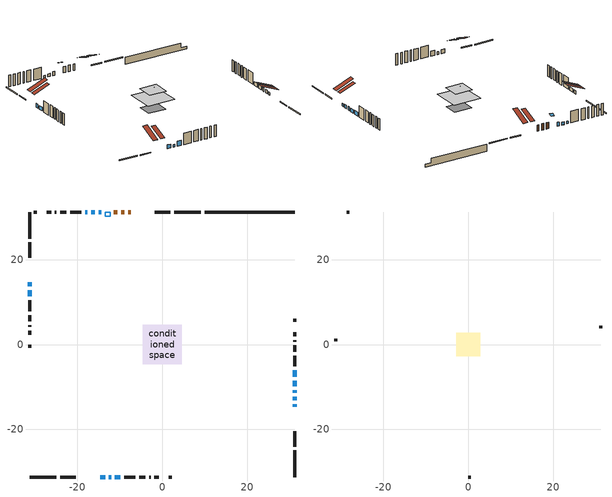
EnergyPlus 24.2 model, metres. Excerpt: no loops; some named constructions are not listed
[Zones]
conditioned space
 floor outside (Floor1 construction): -1.63,-1.63 -1.63,1.63 1.63,1.63 1.63,-1.63 z1.25
 floor outside (Floor2 construction): -2.2,-2.2 -2.2,2.2 2.2,2.2 2.2,-2.2 z1.25
 floor adiabatic (AdiabaticFloorConstruction): -4.63,-4.63 -4.63,4.63 4.63,4.63 4.63,-4.63 z2.47
 floor foundation (Slab1 construction): -2.9,-2.4 -2.9,2.4 2.9,2.4 2.9,-2.4 z-1.04
 wall outside (RimJoist1 construction): 9.12,31.23 2.87,31.23 / -31.23,-31.23 -24.99,-31.23 / -31.23,31.23 -31.23,24.99 / 31.23,-31.23 31.23,-24.99 z1.25:1.55
 wall outside (RimJoist2 construction): 1.94,31.23 -1.71,31.23 / -24.06,-31.23 -20.4,-31.23 / -31.23,24.06 -31.23,20.4 / 31.23,-24.06 31.23,-20.4 z1.25:1.55
 wall outside (AdiabaticWallConstruction 1): -7.48,31.23 -8.05,31.23 / -8.98,31.23 -9.69,31.23 / -10.62,31.23 -11.38,31.23 z1.25:3.28
 wall outside (AdiabaticWallConstruction): 31.23,-14.64 31.23,-14.1 z1.25:2.14; -14.64,-31.23 -13.49,-31.23 / -14.35,31.23 -15,31.23 / 31.23,-11.38 31.23,-10.74 / 31.23,-7.61 31.23,-6.1 z1.25:2.47; 31.23,-13.17 31.23,-12.31 / -31.23,14.64 -31.23,13.77 / -31.23,12.84 -31.23,11.32 z1.25:2.42; -15.93,31.23 -16.79,31.23 z1.25:2.17; -17.72,31.23 -18.18,31.23 z1.25:2.01; 31.23,-9.81 31.23,-8.54 z1.25:2.32; -12.57,-31.23 -12.08,-31.23 z1.25:2.09; -11.15,-31.23 -9.88,-31.23 z1.25:2.83
 wall outside (Wall1 construction): -19.11,31.23 -21.68,31.23 / -8.95,-31.23 -6.38,-31.23 / -31.23,10.39 -31.23,7.82 / 31.23,-5.17 31.23,-2.6 z1.25:4.91
 wall outside (Wall2 construction): -22.61,31.23 -24.04,31.23 / -5.45,-31.23 -4.02,-31.23 / -31.23,6.89 -31.23,5.46 / 31.23,-1.67 31.23,-0.23 z1.25:4.91
 wall outside (Wall3 construction): -24.97,31.23 -25.29,31.23 / -3.09,-31.23 -2.77,-31.23 / -31.23,4.53 -31.23,4.2 / 31.23,0.7 31.23,1.02 z1.25:4.91
 wall outside (Wall4 construction): -26.22,31.23 -27.18,31.23 / -1.84,-31.23 -0.88,-31.23 / -31.23,3.28 -31.23,2.32 / 31.23,1.95 31.23,2.91 z1.25:4.91
 wall outside (Wall8 construction): -29.61,31.23 -30.31,31.23 / 1.55,-31.23 2.25,-31.23 / -31.23,-0.11 -31.23,-0.81 / 31.23,5.33 31.23,6.03 z1.25:4.91
 wall foundation (FoundationWall1 construction): 10.05,31.23,-1.04 10.05,31.23,1.25 29.12,31.23,1.25 29.12,31.23,-0.22 31.23,31.23,-0.22 31.23,31.23,-1.04
 window (WindowConstruction 9): 31.23,-14.64 31.23,-14.1 z1.25:2.14
 window (WindowConstruction 6): -14.64,-31.23 -13.49,-31.23 z1.25:2.47
 window (WindowConstruction 7): 31.23,-13.17 31.23,-12.31 z1.25:2.42
 window (WindowConstruction 8): -31.23,14.64 -31.23,13.77 z1.25:2.42
 window (WindowConstruction 11): -14.35,31.23 -15,31.23 z1.25:2.47
 window (WindowConstruction 12): 31.23,-11.38 31.23,-10.74 z1.25:2.47
 window (WindowConstruction): -15.93,31.23 -16.79,31.23 z1.25:2.16
 window (WindowConstruction 1): -17.72,31.23 -18.18,31.23 z1.25:2.01
 window (WindowConstruction 2): 31.23,-9.81 31.23,-8.54 z1.25:2.32
 window (WindowConstruction 3): 31.23,-7.61 31.23,-6.1 z1.25:2.47
 window (WindowConstruction 10): -12.56,-31.23 -12.08,-31.23 z1.25:2.09
 window (WindowConstruction 4): -11.15,-31.23 -9.88,-31.23 z1.25:2.83
 window (WindowConstruction 5): -31.23,12.84 -31.23,11.32 z1.25:2.42
 door (Door): -7.48,31.23 -8.05,31.23 z1.25:3.28
 door (Door 1): -8.98,31.23 -9.69,31.23 z1.25:3.28
 door (Door 2): -10.62,31.23 -11.38,31.23 z1.25:3.28
 ceiling adiabatic (AdiabaticFloorConstruction): 4.63,-4.63 4.63,4.63 -4.63,4.63 -4.63,-4.63 z2.47
 roof outside (Roof4 construction): -6.55,31.23,4.91 -6.55,26.17,7.02 -5.18,26.17,7.02 -5.18,31.23,4.91; -15.56,-31.23,4.91 -15.56,-26.17,7.02 -16.94,-26.17,7.02 -16.94,-31.23,4.91; -31.23,15.56,4.91 -26.17,15.56,7.02 -26.17,16.94,7.02 -31.23,16.94,4.91; 31.23,-15.56,4.91 26.17,-15.56,7.02 26.17,-16.94,7.02 31.23,-16.94,4.91
 roof outside (AdiabaticRoofConstruction): -13.42,31.24,4.91 -13.42,30.21,5.34 -12.31,30.21,5.34 -12.31,31.24,4.91
 skylight (SkylightConstruction): -13.42,31.23,4.91 -13.42,30.21,5.34 -12.31,30.21,5.34 -12.31,31.23,4.91
attic - vented
 floor to conditioned space (Floor3 construction Reversed): -2.81,-2.81 -2.81,2.81 2.81,2.81 2.81,-2.81 z4.91
 floor to conditioned space (Floor4 construction Reversed): -1.34,-1.34 -1.34,1.34 1.34,1.34 1.34,-1.34 z4.91
 wall outside (Wall5 construction): -28.11,31.23 -28.68,31.23 / 0.05,-31.23 0.62,-31.23 / -31.23,1.39 -31.23,0.82 / 31.23,3.84 31.23,4.41 z1.25:4.91
 roof outside (Roof1 construction): -4.25,31.23,4.91 -4.25,25.29,7.38 -2.64,25.29,7.38 -2.64,31.23,4.91; -17.86,-31.23,4.91 -17.86,-25.29,7.38 -19.47,-25.29,7.38 -19.47,-31.23,4.91; -31.23,17.86,4.91 -25.29,17.86,7.38 -25.29,19.47,7.38 -31.23,19.47,4.91; 31.23,-17.86,4.91 25.29,-17.86,7.38 25.29,-19.47,7.38 31.23,-19.47,4.91
[Material] Roughness=Rough; Thermal Absorptance=0.9
Name | Thickness {m} | Conductivity {W/m-K} | Density {kg/m3} | Specific Heat {J/kg-K} | Solar Absorptance | Visible Absorptance
ceiling loosefill ins | 0.169333 | 0.0480833 | 16.02 | 1046.75 | 0.7 | 0.7
ceiling loosefill ins 1 | 0.0846667 | 0.0480833 | 16.02 | 1046.75 | 0.7 | 0.7
ceiling stud and cavity | 0.1397 | 0.291678 | 65.682 | 1177.47 | 0.7 | 0.7
ceiling stud and cavity 1 | 0.1397 | 0.570759 | 65.682 | 1177.47 | 0.7 | 0.7
gypsum board | 0.0127 | 0.160291 | 801 | 837.4 | 0.6 | 0.6
[Construction]
Floor3 construction: ceiling loosefill ins, ceiling stud and cavity, gypsum board
Floor4 construction: ceiling loosefill ins 1, ceiling stud and cavity 1, gypsum board
[EnergyManagementSystem:Program]
infil_program: Set p_m = 0.14; Set p_s = 0.22; Set s_m = 270; Set s_s = 370; Set z_m = 9.99744; Set z_s = 3.900421213744066; Set f_t = (((s_m/z_m)^p_m)*((z_s/s_s)^p_s)); Set Tdiff = tin_s-tout_s; Set dT = @Abs Tdiff; Set c = 0.0762; Set Cs = 0.0851; Set Cw = 0.1502; Set n = 0.65; Set sft = (f_t*0.54); Set temp1 = ((c*Cw)*((sft*site_vw_s)^(2*n)))^2; Set Qinf = (((c*Cs*(dT^n))^2)+temp1)^0.5; Set Qinf = (@Max Qinf 0); Set mech_vent_house_fan_sensible_load_act = 0.0; Set mech_vent_house_fan_latent_load_act = 0.0; Set OASupInPb = out_pb_s; Set OASupInTemp = tout_s; Set OASupInW = out_wt_s; Set OASupRho = (@RhoAirFnPbTdbW OASupInPb OASupInTemp OASupInW); Set OASupCp = (@CpAirFnW OASupInW); Set OASupInEnth = (@HFnTdbW OASupInTemp OASupInW); Set ZoneTemp = tin_s; Set ZoneW = win_s; Set ZoneCp = (@CpAirFnW ZoneW); Set ZoneAirEnth = (@HFnTdbW ZoneTemp ZoneW); Set mech_vent_house_fan_cfis_act = 0.0; Set QWHV_cfis_sup = 0.0; Set QWHV_cfis_suppl_sup = 0.0; Set QWHV_cfis_suppl_exh = 0.0; Set Qrange = 0; Set Qbath = 0; Set Qdryer = 0; Set Qdryer = Qdryer + 0.00308 * clothes_dryer_exhaust_0_sch_s; Set QWHV_sup = 0.0; Set QWHV_exh = 0.0; Set Qsupply = QWHV_sup + QWHV_cfis_sup + QWHV_cfis_suppl_sup; Set Qexhaust = Qrange + Qbath + Qdryer + QWHV_exh + QWHV_cfis_suppl_exh; Set Qfan = (@Max Qexhaust Qsupply); Set Qducts = 0; If Qducts < 0; Set Qsupply = Qsupply - Qducts; Else; Set Qexhaust = Qexhaust + Qducts; EndIf; Set Qfan_with_ducts = (@Max Qexhaust Qsupply); Set Qimb = (@Abs (Qsupply - Qexhaust)); If Qinf + Qimb > 0; Set Qtot = Qfan_with_ducts + (Qinf^2) / (Qinf + Qimb); Else; Set Qtot = Qfan_with_ducts; EndIf; Set Qinf_adj = Qtot - Qfan; Set infil_flow_act = Qinf_adj; Set infil_program_Qinf = Qinf_adj; Set infil_program_Qfan = Qfan; Set Qload = Qfan; Set Effectiveness_Sens = 0.0; Set Effectiveness_Lat = 0.0; Set Fan_MFR = Qload * OASupRho; Set ZoneInEnth = OASupInEnth; Set ZoneInTemp = OASupInTemp; Set FanTotalToCond = Fan_MFR * (ZoneInEnth - ZoneAirEnth); Set FanSensToCond = Fan_MFR * ZoneCp * (ZoneInTemp - ZoneTemp); Set FanLatToCond = FanTotalToCond - FanSensToCond; Set mech_vent_house_fan_sensible_load_act = mech_vent_house_fan_sensible_load_act + FanSensToCond; Set mech_vent_house_fan_latent_load_act = mech_vent_house_fan_latent_load_act + FanLatToCond
total_loads_program: Set loads_htg_tot = 0; Set loads_clg_tot = 0; If htg_load_cond > 0; Set loads_htg_tot = loads_htg_tot + (htg_load_cond - clg_load_cond) * 1.0; EndIf; Set loads_htg_tot = (@Max loads_htg_tot 0); If clg_load_cond > 0; Set loads_clg_tot = loads_clg_tot + (clg_load_cond - htg_load_cond) * 0.0; EndIf; Set loads_clg_tot = (@Max loads_clg_tot 0)
unit_heater_supply_fan_disaggregate_program: Set unit_heater_supply_fan_primary_htg = 0; If unit_heater_htg_coil_s > 0; Set unit_heater_supply_fan_primary_htg = unit_heater_supply_fan_s; EndIf
unmet_hours_program: Set htg_unmet_hours = 0; Set clg_unmet_hours = 0; Set unit_htg_unmet_hours = 0; If ((DayOfYear >= 1) && (DayOfYear <= 365)); Set unit_htg_unmet_hours = unit_htg_unmet_hours + conditioned_space_htg_unmet_s; If unit_htg_unmet_hours > htg_unmet_hours; Set htg_unmet_hours = unit_htg_unmet_hours; EndIf; EndIf
water_heater_EC_adj: If WarmupFlag == 0; Set dhw_e_cons = water_heater_energy + water_heater_on_cycle_parasitic + water_heater_off_cycle_parasitic; Set water_heater_ec_adj_act = 0.0 * dhw_e_cons / 1; EndIf
[EnergyManagementSystem:ProgramCallingManager]
component_loads_program_calling_manager: EndOfZoneTimestepAfterZoneReporting; component_loads_program
fridge_schedule_program_calling_manager: BeginZoneTimestepAfterInitHeatBalance; fridge_schedule_program
infil_program_calling_manager: BeginZoneTimestepAfterInitHeatBalance; infil_program
natural_vent_program_calling_manager: BeginZoneTimestepAfterInitHeatBalance; natural_vent_program
total_airflows_program_calling_manager: EndOfZoneTimestepAfterZoneReporting; total_airflows_program
total_loads_program_calling_manager: EndOfZoneTimestepAfterZoneReporting; total_loads_program
unit_heater_supply_fan_disaggregate_program_calling_manager: EndOfSystemTimestepBeforeHVACReporting; unit_heater_supply_fan_disaggregate_program
unmet_hours_program_calling_manager: EndOfZoneTimestepBeforeZoneReporting; unmet_hours_program
water_heater_EC_adj_ProgramManager: EndOfSystemTimestepBeforeHVACReporting; water_heater_EC_adj
[EnergyManagementSystem:OutputVariable] Type of Data in Variable=Summed
Name | EMS Variable | Update Frequency | EMS Program or Subroutine | Units
unit heater supply fan disaggregate htg primary | unit_heater_supply_fan_primary_htg | SystemTimestep | unit_heater_supply_fan_disaggregate_program | J
loads_htg_tot_peakload_outvar; loads_htg_tot_annual_outvar; Energy Management System Output Variable 1; Energy Management System Output Variable 45 | loads_htg_tot | ZoneTimestep | total_loads_program | J
loads_clg_tot_peakload_outvar; loads_clg_tot_annual_outvar; Energy Management System Output Variable 2; Energy Management System Output Variable 46 | loads_clg_tot | ZoneTimestep | total_loads_program | J
htg_unmet_hours_annual_outvar; Energy Management System Output Variable 3 | htg_unmet_hours | ZoneTimestep | unmet_hours_program | hr
clg_unmet_hours_annual_outvar; Energy Management System Output Variable 4 | clg_unmet_hours | ZoneTimestep | unmet_hours_program | hr
loads_htg_roofs_annual_outvar; Energy Management System Output Variable 5 | loads_htg_roofs | ZoneTimestep | component_loads_program | J
loads_htg_ceilings_annual_outvar; Energy Management System Output Variable 6 | loads_htg_ceilings | ZoneTimestep | component_loads_program | J
loads_htg_walls_annual_outvar; Energy Management System Output Variable 7 | loads_htg_walls | ZoneTimestep | component_loads_program | J
loads_htg_rim_joists_annual_outvar; Energy Management System Output Variable 8 | loads_htg_rim_joists | ZoneTimestep | component_loads_program | J
loads_htg_foundation_walls_annual_outvar; Energy Management System Output Variable 9 | loads_htg_foundation_walls | ZoneTimestep | component_loads_program | J
loads_htg_doors_annual_outvar; Energy Management System Output Variable 10 | loads_htg_doors | ZoneTimestep | component_loads_program | J
loads_htg_windows_conduction_annual_outvar; Energy Management System Output Variable 11 | loads_htg_windows_conduction | ZoneTimestep | component_loads_program | J
loads_htg_windows_solar_annual_outvar; Energy Management System Output Variable 12 | loads_htg_windows_solar | ZoneTimestep | component_loads_program | J
loads_htg_skylights_conduction_annual_outvar; Energy Management System Output Variable 13 | loads_htg_skylights_conduction | ZoneTimestep | component_loads_program | J
loads_htg_skylights_solar_annual_outvar; Energy Management System Output Variable 14 | loads_htg_skylights_solar | ZoneTimestep | component_loads_program | J
loads_htg_floors_annual_outvar; Energy Management System Output Variable 15 | loads_htg_floors | ZoneTimestep | component_loads_program | J
loads_htg_slabs_annual_outvar; Energy Management System Output Variable 16 | loads_htg_slabs | ZoneTimestep | component_loads_program | J
loads_htg_internal_mass_annual_outvar; Energy Management System Output Variable 17 | loads_htg_internal_mass | ZoneTimestep | component_loads_program | J
loads_htg_infil_annual_outvar; Energy Management System Output Variable 18 | loads_htg_infil | ZoneTimestep | component_loads_program | J
loads_htg_natvent_annual_outvar; Energy Management System Output Variable 19 | loads_htg_natvent | ZoneTimestep | component_loads_program | J
loads_htg_mechvent_annual_outvar; Energy Management System Output Variable 20 | loads_htg_mechvent | ZoneTimestep | component_loads_program | J
loads_htg_whf_annual_outvar; Energy Management System Output Variable 21 | loads_htg_whf | ZoneTimestep | component_loads_program | J
loads_htg_ducts_annual_outvar; Energy Management System Output Variable 22 | loads_htg_ducts | ZoneTimestep | component_loads_program | J
loads_htg_intgains_annual_outvar; Energy Management System Output Variable 23 | loads_htg_intgains | ZoneTimestep | component_loads_program | J
loads_htg_lighting_annual_outvar; Energy Management System Output Variable 24 | loads_htg_lighting | ZoneTimestep | component_loads_program | J
loads_clg_roofs_annual_outvar; Energy Management System Output Variable 25 | loads_clg_roofs | ZoneTimestep | component_loads_program | J
loads_clg_ceilings_annual_outvar; Energy Management System Output Variable 26 | loads_clg_ceilings | ZoneTimestep | component_loads_program | J
loads_clg_walls_annual_outvar; Energy Management System Output Variable 27 | loads_clg_walls | ZoneTimestep | component_loads_program | J
loads_clg_rim_joists_annual_outvar; Energy Management System Output Variable 28 | loads_clg_rim_joists | ZoneTimestep | component_loads_program | J
loads_clg_foundation_walls_annual_outvar; Energy Management System Output Variable 29 | loads_clg_foundation_walls | ZoneTimestep | component_loads_program | J
loads_clg_doors_annual_outvar; Energy Management System Output Variable 30 | loads_clg_doors | ZoneTimestep | component_loads_program | J
loads_clg_windows_conduction_annual_outvar; Energy Management System Output Variable 31 | loads_clg_windows_conduction | ZoneTimestep | component_loads_program | J
loads_clg_windows_solar_annual_outvar; Energy Management System Output Variable 32 | loads_clg_windows_solar | ZoneTimestep | component_loads_program | J
loads_clg_skylights_conduction_annual_outvar; Energy Management System Output Variable 33 | loads_clg_skylights_conduction | ZoneTimestep | component_loads_program | J
loads_clg_skylights_solar_annual_outvar; Energy Management System Output Variable 34 | loads_clg_skylights_solar | ZoneTimestep | component_loads_program | J
loads_clg_floors_annual_outvar; Energy Management System Output Variable 35 | loads_clg_floors | ZoneTimestep | component_loads_program | J
loads_clg_slabs_annual_outvar; Energy Management System Output Variable 36 | loads_clg_slabs | ZoneTimestep | component_loads_program | J
loads_clg_internal_mass_annual_outvar; Energy Management System Output Variable 37 | loads_clg_internal_mass | ZoneTimestep | component_loads_program | J
loads_clg_infil_annual_outvar; Energy Management System Output Variable 38 | loads_clg_infil | ZoneTimestep | component_loads_program | J
loads_clg_natvent_annual_outvar; Energy Management System Output Variable 39 | loads_clg_natvent | ZoneTimestep | component_loads_program | J
loads_clg_mechvent_annual_outvar; Energy Management System Output Variable 40 | loads_clg_mechvent | ZoneTimestep | component_loads_program | J
loads_clg_whf_annual_outvar; Energy Management System Output Variable 41 | loads_clg_whf | ZoneTimestep | component_loads_program | J
loads_clg_ducts_annual_outvar; Energy Management System Output Variable 42 | loads_clg_ducts | ZoneTimestep | component_loads_program | J
loads_clg_intgains_annual_outvar; Energy Management System Output Variable 43 | loads_clg_intgains | ZoneTimestep | component_loads_program | J
loads_clg_lighting_annual_outvar; Energy Management System Output Variable 44 | loads_clg_lighting | ZoneTimestep | component_loads_program | J
[Schedule:Day:Interval]
interior lighting schedule day: No, 01:00, 0.108182, 04:00, 0.0901515, 05:00, 0.0991667, 06:00, 0.162273, 07:00, 0.270455, 08:00, 0.342576, 10:00, 0.369621, 11:00, 0.351591, 12:00, 0.333561, 13:00, 0.324545, 14:00, 0.31553, 15:00, 0.333561, 16:00, 0.369621, 17:00, 0.450758, 18:00, 0.585985, 19:00, 0.775303, 20:00, 0.955606, 21:00, 0.991667, 22:00, 0.712197, 23:00, 0.360606, 24:00, 0.162273
interior lighting schedule day 1: No, 01:00, 0.100909, 04:00, 0.0840909, 05:00, 0.0925, 06:00, 0.151364, 07:00, 0.252273, 08:00, 0.319545, 10:00, 0.344773, 11:00, 0.327955, 12:00, 0.311136, 13:00, 0.302727, 14:00, 0.294318, 15:00, 0.311136, 16:00, 0.344773, 17:00, 0.420455, 18:00, 0.546591, 19:00, 0.723182, 20:00, 0.891364, 21:00, 0.925, 22:00, 0.664318, 23:00, 0.336364, 24:00, 0.151364
interior lighting schedule day 2: No, 01:00, 0.0927273, 04:00, 0.0772727, 05:00, 0.085, 06:00, 0.139091, 07:00, 0.231818, 08:00, 0.293636, 10:00, 0.316818, 11:00, 0.301364, 12:00, 0.285909, 13:00, 0.278182, 14:00, 0.270455, 15:00, 0.285909, 16:00, 0.316818, 17:00, 0.386364, 18:00, 0.502273, 19:00, 0.664545, 20:00, 0.819091, 21:00, 0.85, 22:00, 0.610455, 23:00, 0.309091, 24:00, 0.139091
interior lighting schedule day 3: No, 01:00, 0.0845455, 04:00, 0.0704545, 05:00, 0.0775, 06:00, 0.126818, 07:00, 0.211364, 08:00, 0.267727, 10:00, 0.288864, 11:00, 0.274773, 12:00, 0.260682, 13:00, 0.253636, 14:00, 0.246591, 15:00, 0.260682, 16:00, 0.288864, 17:00, 0.352273, 18:00, 0.457955, 19:00, 0.605909, 20:00, 0.746818, 21:00, 0.775, 22:00, 0.556591, 23:00, 0.281818, 24:00, 0.126818
interior lighting schedule day 4: No, 01:00, 0.0763636, 04:00, 0.0636364, 05:00, 0.07, 06:00, 0.114545, 07:00, 0.190909, 08:00, 0.241818, 10:00, 0.260909, 11:00, 0.248182, 12:00, 0.235455, 13:00, 0.229091, 14:00, 0.222727, 15:00, 0.235455, 16:00, 0.260909, 17:00, 0.318182, 18:00, 0.413636, 19:00, 0.547273, 20:00, 0.674545, 21:00, 0.7, 22:00, 0.502727, 23:00, 0.254545, 24:00, 0.114545
interior lighting schedule day 5: No, 01:00, 0.0727273, 04:00, 0.0606061, 05:00, 0.0666667, 06:00, 0.109091, 07:00, 0.181818, 08:00, 0.230303, 10:00, 0.248485, 11:00, 0.236364, 12:00, 0.224242, 13:00, 0.218182, 14:00, 0.212121, 15:00, 0.224242, 16:00, 0.248485, 17:00, 0.30303, 18:00, 0.393939, 19:00, 0.521212, 20:00, 0.642424, 21:00, 0.666667, 22:00, 0.478788, 23:00, 0.242424, 24:00, 0.109091
interior lighting schedule day 6: No, 01:00, 0.0745455, 04:00, 0.0621212, 05:00, 0.0683333, 06:00, 0.111818, 07:00, 0.186364, 08:00, 0.236061, 10:00, 0.254697, 11:00, 0.242273, 12:00, 0.229848, 13:00, 0.223636, 14:00, 0.217424, 15:00, 0.229848, 16:00, 0.254697, 17:00, 0.310606, 18:00, 0.403788, 19:00, 0.534242, 20:00, 0.658485, 21:00, 0.683333, 22:00, 0.490758, 23:00, 0.248485, 24:00, 0.111818
interior lighting schedule day 7: No, 01:00, 0.08, 04:00, 0.0666667, 05:00, 0.0733333, 06:00, 0.12, 07:00, 0.2, 08:00, 0.253333, 10:00, 0.273333, 11:00, 0.26, 12:00, 0.246667, 13:00, 0.24, 14:00, 0.233333, 15:00, 0.246667, 16:00, 0.273333, 17:00, 0.333333, 18:00, 0.433333, 19:00, 0.573333, 20:00, 0.706667, 21:00, 0.733333, 22:00, 0.526667, 23:00, 0.266667, 24:00, 0.12
interior lighting schedule day 8: No, 01:00, 0.0890909, 04:00, 0.0742424, 05:00, 0.0816667, 06:00, 0.133636, 07:00, 0.222727, 08:00, 0.282121, 10:00, 0.304394, 11:00, 0.289545, 12:00, 0.274697, 13:00, 0.267273, 14:00, 0.259848, 15:00, 0.274697, 16:00, 0.304394, 17:00, 0.371212, 18:00, 0.482576, 19:00, 0.638485, 20:00, 0.78697, 21:00, 0.816667, 22:00, 0.586515, 23:00, 0.29697, 24:00, 0.133636
interior lighting schedule day 9: No, 01:00, 0.0972727, 04:00, 0.0810606, 05:00, 0.0891667, 06:00, 0.145909, 07:00, 0.243182, 08:00, 0.30803, 10:00, 0.332348, 11:00, 0.316136, 12:00, 0.299924, 13:00, 0.291818, 14:00, 0.283712, 15:00, 0.299924, 16:00, 0.332348, 17:00, 0.405303, 18:00, 0.526894, 19:00, 0.697121, 20:00, 0.859242, 21:00, 0.891667, 22:00, 0.640379, 23:00, 0.324242, 24:00, 0.145909
interior lighting schedule day 10: No, 01:00, 0.105455, 04:00, 0.0878788, 05:00, 0.0966667, 06:00, 0.158182, 07:00, 0.263636, 08:00, 0.333939, 10:00, 0.360303, 11:00, 0.342727, 12:00, 0.325152, 13:00, 0.316364, 14:00, 0.307576, 15:00, 0.325152, 16:00, 0.360303, 17:00, 0.439394, 18:00, 0.571212, 19:00, 0.755758, 20:00, 0.931515, 21:00, 0.966667, 22:00, 0.694242, 23:00, 0.351515, 24:00, 0.158182
interior lighting schedule day 11: No, 01:00, 0.109091, 04:00, 0.0909091, 05:00, 0.1, 06:00, 0.163636, 07:00, 0.272727, 08:00, 0.345455, 10:00, 0.372727, 11:00, 0.354545, 12:00, 0.336364, 13:00, 0.327273, 14:00, 0.318182, 15:00, 0.336364, 16:00, 0.372727, 17:00, 0.454545, 18:00, 0.590909, 19:00, 0.781818, 20:00, 0.963636, 21:00, 1, 22:00, 0.718182, 23:00, 0.363636, 24:00, 0.163636
interior lighting schedule default day; occupants schedule default day; clothes dryer schedule default day; cooking range schedule default day; misc plug loads schedule default day; general water use schedule default day; heating setpoint default day; cooling setpoint default day; clothes dryer exhaust 0 schedule default day; cooling season schedule day; cooling season schedule day 2; cooling season schedule default day; exterior lighting schedule default day; natural vent schedule default day: No, 24:00, 0
occupants schedule day: No, 05:00, 0.426829, 06:00, 0.719512, 07:00, 1, 08:00, 0.670732, 09:00, 0.329268, 14:00, 0.170732, 15:00, 0.231707, 16:00, 0.329268, 17:00, 0.5, 18:00, 0.670732, 19:00, 0.829268, 21:00, 1, 22:00, 0.853659, 23:00, 0.646341, 24:00, 0.426829
clothes dryer schedule day; clothes dryer exhaust 0 schedule day: No, 01:00, 0.123457, 02:00, 0.0740741, 03:00, 0.0493827, 04:00, 0.0246914, 05:00, 0.0493827, 06:00, 0.0740741, 07:00, 0.197531, 08:00, 0.395062, 09:00, 0.592593, 10:00, 0.839506, 11:00, 0.962963, 12:00, 1, 13:00, 0.91358, 14:00, 0.82716, 15:00, 0.716049, 16:00, 0.753086, 17:00, 0.679012, 18:00, 0.666667, 20:00, 0.62963, 21:00, 0.641975, 22:00, 0.666667, 23:00, 0.54321, 24:00, 0.296296
cooking range schedule day: No, 05:00, 0.0597015, 06:00, 0.11194, 07:00, 0.171642, 08:00, 0.291045, 11:00, 0.343284, 12:00, 0.402985, 13:00, 0.462687, 14:00, 0.343284, 15:00, 0.291045, 16:00, 0.402985, 17:00, 0.567164, 18:00, 1, 19:00, 0.850746, 20:00, 0.432836, 21:00, 0.291045, 22:00, 0.231343, 23:00, 0.171642, 24:00, 0.11194
misc plug loads schedule day: No, 06:00, 0.705882, 07:00, 0.745098, 08:00, 0.803922, 15:00, 0.823529, 16:00, 0.862745, 17:00, 0.921569, 18:00, 0.980392, 19:00, 1, 20:00, 0.980392, 21:00, 0.941176, 22:00, 0.862745, 23:00, 0.784314, 24:00, 0.72549
general water use schedule day: No, 01:00, 0.315068, 03:00, 0.287671, 04:00, 0.342466, 05:00, 0.369863, 06:00, 0.520548, 07:00, 0.60274, 08:00, 0.534247, 10:00, 0.506849, 11:00, 0.465753, 14:00, 0.479452, 15:00, 0.534247, 16:00, 0.589041, 17:00, 0.69863, 18:00, 0.876712, 19:00, 0.890411, 20:00, 0.986301, 21:00, 1, 22:00, 0.863014, 23:00, 0.616438, 24:00, 0.465753
heating setpoint day: No, 07:00, 18, 23:00, 21, 24:00, 18
cooling setpoint day: No, 24:00, 25
cooling season schedule day 1: No, 24:00, 1
exterior lighting schedule day: No, 01:00, 0.566667, 03:00, 0.524167, 05:00, 0.495833, 06:00, 0.5525, 07:00, 0.623333, 08:00, 0.580833, 09:00, 0.439167, 10:00, 0.354167, 12:00, 0.34, 13:00, 0.354167, 14:00, 0.396667, 15:00, 0.425, 16:00, 0.495833, 17:00, 0.623333, 18:00, 0.793333, 19:00, 0.906667, 20:00, 0.963333, 21:00, 0.991667, 22:00, 0.920833, 23:00, 0.793333, 24:00, 0.665833
exterior lighting schedule day 1: No, 01:00, 0.528571, 03:00, 0.488929, 05:00, 0.4625, 06:00, 0.515357, 07:00, 0.581429, 08:00, 0.541786, 09:00, 0.409643, 10:00, 0.330357, 12:00, 0.317143, 13:00, 0.330357, 14:00, 0.37, 15:00, 0.396429, 16:00, 0.4625, 17:00, 0.581429, 18:00, 0.74, 19:00, 0.845714, 20:00, 0.898571, 21:00, 0.925, 22:00, 0.858929, 23:00, 0.74, 24:00, 0.621071
exterior lighting schedule day 10: No, 01:00, 0.552381, 03:00, 0.510952, 05:00, 0.483333, 06:00, 0.538571, 07:00, 0.607619, 08:00, 0.56619, 09:00, 0.428095, 10:00, 0.345238, 12:00, 0.331429, 13:00, 0.345238, 14:00, 0.386667, 15:00, 0.414286, 16:00, 0.483333, 17:00, 0.607619, 18:00, 0.773333, 19:00, 0.88381, 20:00, 0.939048, 21:00, 0.966667, 22:00, 0.897619, 23:00, 0.773333, 24:00, 0.649048
exterior lighting schedule day 11: No, 01:00, 0.571429, 03:00, 0.528571, 05:00, 0.5, 06:00, 0.557143, 07:00, 0.628571, 08:00, 0.585714, 09:00, 0.442857, 10:00, 0.357143, 12:00, 0.342857, 13:00, 0.357143, 14:00, 0.4, 15:00, 0.428571, 16:00, 0.5, 17:00, 0.628571, 18:00, 0.8, 19:00, 0.914286, 20:00, 0.971429, 21:00, 1, 22:00, 0.928571, 23:00, 0.8, 24:00, 0.671429
exterior lighting schedule day 2: No, 01:00, 0.485714, 03:00, 0.449286, 05:00, 0.425, 06:00, 0.473571, 07:00, 0.534286, 08:00, 0.497857, 09:00, 0.376429, 10:00, 0.303571, 12:00, 0.291429, 13:00, 0.303571, 14:00, 0.34, 15:00, 0.364286, 16:00, 0.425, 17:00, 0.534286, 18:00, 0.68, 19:00, 0.777143, 20:00, 0.825714, 21:00, 0.85, 22:00, 0.789286, 23:00, 0.68, 24:00, 0.570714
exterior lighting schedule day 3: No, 01:00, 0.442857, 03:00, 0.409643, 05:00, 0.3875, 06:00, 0.431786, 07:00, 0.487143, 08:00, 0.453929, 09:00, 0.343214, 10:00, 0.276786, 12:00, 0.265714, 13:00, 0.276786, 14:00, 0.31, 15:00, 0.332143, 16:00, 0.3875, 17:00, 0.487143, 18:00, 0.62, 19:00, 0.708571, 20:00, 0.752857, 21:00, 0.775, 22:00, 0.719643, 23:00, 0.62, 24:00, 0.520357
exterior lighting schedule day 4: No, 01:00, 0.4, 03:00, 0.37, 05:00, 0.35, 06:00, 0.39, 07:00, 0.44, 08:00, 0.41, 09:00, 0.31, 10:00, 0.25, 12:00, 0.24, 13:00, 0.25, 14:00, 0.28, 15:00, 0.3, 16:00, 0.35, 17:00, 0.44, 18:00, 0.56, 19:00, 0.64, 20:00, 0.68, 21:00, 0.7, 22:00, 0.65, 23:00, 0.56, 24:00, 0.47
exterior lighting schedule day 5: No, 01:00, 0.380952, 03:00, 0.352381, 05:00, 0.333333, 06:00, 0.371429, 07:00, 0.419048, 08:00, 0.390476, 09:00, 0.295238, 10:00, 0.238095, 12:00, 0.228571, 13:00, 0.238095, 14:00, 0.266667, 15:00, 0.285714, 16:00, 0.333333, 17:00, 0.419048, 18:00, 0.533333, 19:00, 0.609524, 20:00, 0.647619, 21:00, 0.666667, 22:00, 0.619048, 23:00, 0.533333, 24:00, 0.447619
exterior lighting schedule day 6: No, 01:00, 0.390476, 03:00, 0.36119, 05:00, 0.341667, 06:00, 0.380714, 07:00, 0.429524, 08:00, 0.400238, 09:00, 0.302619, 10:00, 0.244048, 12:00, 0.234286, 13:00, 0.244048, 14:00, 0.273333, 15:00, 0.292857, 16:00, 0.341667, 17:00, 0.429524, 18:00, 0.546667, 19:00, 0.624762, 20:00, 0.66381, 21:00, 0.683333, 22:00, 0.634524, 23:00, 0.546667, 24:00, 0.45881
exterior lighting schedule day 7: No, 01:00, 0.419048, 03:00, 0.387619, 05:00, 0.366667, 06:00, 0.408571, 07:00, 0.460952, 08:00, 0.429524, 09:00, 0.324762, 10:00, 0.261905, 12:00, 0.251429, 13:00, 0.261905, 14:00, 0.293333, 15:00, 0.314286, 16:00, 0.366667, 17:00, 0.460952, 18:00, 0.586667, 19:00, 0.670476, 20:00, 0.712381, 21:00, 0.733333, 22:00, 0.680952, 23:00, 0.586667, 24:00, 0.492381
exterior lighting schedule day 8: No, 01:00, 0.466667, 03:00, 0.431667, 05:00, 0.408333, 06:00, 0.455, 07:00, 0.513333, 08:00, 0.478333, 09:00, 0.361667, 10:00, 0.291667, 12:00, 0.28, 13:00, 0.291667, 14:00, 0.326667, 15:00, 0.35, 16:00, 0.408333, 17:00, 0.513333, 18:00, 0.653333, 19:00, 0.746667, 20:00, 0.793333, 21:00, 0.816667, 22:00, 0.758333, 23:00, 0.653333, 24:00, 0.548333
exterior lighting schedule day 9: No, 01:00, 0.509524, 03:00, 0.47131, 05:00, 0.445833, 06:00, 0.496786, 07:00, 0.560476, 08:00, 0.522262, 09:00, 0.394881, 10:00, 0.318452, 12:00, 0.305714, 13:00, 0.318452, 14:00, 0.356667, 15:00, 0.382143, 16:00, 0.445833, 17:00, 0.560476, 18:00, 0.713333, 19:00, 0.815238, 20:00, 0.86619, 21:00, 0.891667, 22:00, 0.827976, 23:00, 0.713333, 24:00, 0.59869
[Schedule:Week:Daily]
heating setpoint Week Rule - Jan1-Dec31: heating setpoint day, heating setpoint day, heating setpoint day, heating setpoint day, heating setpoint day, heating setpoint day, heating setpoint day, heating setpoint default day, heating setpoint default day, heating setpoint default day, heating setpoint default day, heating setpoint default day
cooling setpoint Week Rule - Jan1-Dec31: cooling setpoint day, cooling setpoint day, cooling setpoint day, cooling setpoint day, cooling setpoint day, cooling setpoint day, cooling setpoint day, cooling setpoint default day, cooling setpoint default day, cooling setpoint default day, cooling setpoint default day, cooling setpoint default day
clothes dryer exhaust 0 schedule Week Rule - Jan1-Dec31: clothes dryer exhaust 0 schedule day, clothes dryer exhaust 0 schedule day, clothes dryer exhaust 0 schedule day, clothes dryer exhaust 0 schedule day, clothes dryer exhaust 0 schedule day, clothes dryer exhaust 0 schedule day, clothes dryer exhaust 0 schedule day, clothes dryer exhaust 0 schedule default day, clothes dryer exhaust 0 schedule default day, clothes dryer exhaust 0 schedule default day, clothes dryer exhaust 0 schedule default day, clothes dryer exhaust 0 schedule default day
cooling season schedule Week Rule - Jan1-May26: cooling season schedule day, cooling season schedule day, cooling season schedule day, cooling season schedule day, cooling season schedule day, cooling season schedule day, cooling season schedule day, cooling season schedule default day, cooling season schedule default day, cooling season schedule default day, cooling season schedule default day, cooling season schedule default day
cooling season schedule Week Rule - May27-Jun2: cooling season schedule day, cooling season schedule day, cooling season schedule day, cooling season schedule day, cooling season schedule day, cooling season schedule day 1, cooling season schedule day 1, cooling season schedule default day, cooling season schedule default day, cooling season schedule default day, cooling season schedule default day, cooling season schedule default day
cooling season schedule Week Rule - Jun3-Aug25: cooling season schedule day 1, cooling season schedule day 1, cooling season schedule day 1, cooling season schedule day 1, cooling season schedule day 1, cooling season schedule day 1, cooling season schedule day 1, cooling season schedule default day, cooling season schedule default day, cooling season schedule default day, cooling season schedule default day, cooling season schedule default day
cooling season schedule Week Rule - Aug26-Sep1: cooling season schedule day 1, cooling season schedule day 1, cooling season schedule day 1, cooling season schedule day 1, cooling season schedule day 1, cooling season schedule day 1, cooling season schedule day 2, cooling season schedule default day, cooling season schedule default day, cooling season schedule default day, cooling season schedule default day, cooling season schedule default day
cooling season schedule Week Rule - Sep2-Dec31: cooling season schedule day 2, cooling season schedule day 2, cooling season schedule day 2, cooling season schedule day 2, cooling season schedule day 2, cooling season schedule day 2, cooling season schedule day 2, cooling season schedule default day, cooling season schedule default day, cooling season schedule default day, cooling season schedule default day, cooling season schedule default day
exterior lighting schedule Week Rule - Apr29-May5: exterior lighting schedule day 3, exterior lighting schedule day 3, exterior lighting schedule day 4, exterior lighting schedule day 4, exterior lighting schedule day 4, exterior lighting schedule day 4, exterior lighting schedule day 4, exterior lighting schedule default day, exterior lighting schedule default day, exterior lighting schedule default day, exterior lighting schedule default day, exterior lighting schedule default day
exterior lighting schedule Week Rule - May6-May26: exterior lighting schedule day 4, exterior lighting schedule day 4, exterior lighting schedule day 4, exterior lighting schedule day 4, exterior lighting schedule day 4, exterior lighting schedule day 4, exterior lighting schedule day 4, exterior lighting schedule default day, exterior lighting schedule default day, exterior lighting schedule default day, exterior lighting schedule default day, exterior lighting schedule default day
exterior lighting schedule Week Rule - May27-Jun2: exterior lighting schedule day 4, exterior lighting schedule day 4, exterior lighting schedule day 4, exterior lighting schedule day 4, exterior lighting schedule day 4, exterior lighting schedule day 5, exterior lighting schedule day 5, exterior lighting schedule default day, exterior lighting schedule default day, exterior lighting schedule default day, exterior lighting schedule default day, exterior lighting schedule default day
exterior lighting schedule Week Rule - Jun3-Jun30: exterior lighting schedule day 5, exterior lighting schedule day 5, exterior lighting schedule day 5, exterior lighting schedule day 5, exterior lighting schedule day 5, exterior lighting schedule day 5, exterior lighting schedule day 5, exterior lighting schedule default day, exterior lighting schedule default day, exterior lighting schedule default day, exterior lighting schedule default day, exterior lighting schedule default day
exterior lighting schedule Week Rule - Jul1-Jul28: exterior lighting schedule day 6, exterior lighting schedule day 6, exterior lighting schedule day 6, exterior lighting schedule day 6, exterior lighting schedule day 6, exterior lighting schedule day 6, exterior lighting schedule day 6, exterior lighting schedule default day, exterior lighting schedule default day, exterior lighting schedule default day, exterior lighting schedule default day, exterior lighting schedule default day
exterior lighting schedule Week Rule - Jul29-Aug4: exterior lighting schedule day 6, exterior lighting schedule day 6, exterior lighting schedule day 6, exterior lighting schedule day 7, exterior lighting schedule day 7, exterior lighting schedule day 7, exterior lighting schedule day 7, exterior lighting schedule default day, exterior lighting schedule default day, exterior lighting schedule default day, exterior lighting schedule default day, exterior lighting schedule default day
exterior lighting schedule Week Rule - Aug5-Aug25: exterior lighting schedule day 7, exterior lighting schedule day 7, exterior lighting schedule day 7, exterior lighting schedule day 7, exterior lighting schedule day 7, exterior lighting schedule day 7, exterior lighting schedule day 7, exterior lighting schedule default day, exterior lighting schedule default day, exterior lighting schedule default day, exterior lighting schedule default day, exterior lighting schedule default day
exterior lighting schedule Week Rule - Aug26-Sep1: exterior lighting schedule day 7, exterior lighting schedule day 7, exterior lighting schedule day 7, exterior lighting schedule day 7, exterior lighting schedule day 7, exterior lighting schedule day 7, exterior lighting schedule day 8, exterior lighting schedule default day, exterior lighting schedule default day, exterior lighting schedule default day, exterior lighting schedule default day, exterior lighting schedule default day
exterior lighting schedule Week Rule - Sep2-Sep29: exterior lighting schedule day 8, exterior lighting schedule day 8, exterior lighting schedule day 8, exterior lighting schedule day 8, exterior lighting schedule day 8, exterior lighting schedule day 8, exterior lighting schedule day 8, exterior lighting schedule default day, exterior lighting schedule default day, exterior lighting schedule default day, exterior lighting schedule default day, exterior lighting schedule default day
exterior lighting schedule Week Rule - Sep30-Oct6: exterior lighting schedule day 8, exterior lighting schedule day 9, exterior lighting schedule day 9, exterior lighting schedule day 9, exterior lighting schedule day 9, exterior lighting schedule day 9, exterior lighting schedule day 9, exterior lighting schedule default day, exterior lighting schedule default day, exterior lighting schedule default day, exterior lighting schedule default day, exterior lighting schedule default day
exterior lighting schedule Week Rule - Oct7-Oct27: exterior lighting schedule day 9, exterior lighting schedule day 9, exterior lighting schedule day 9, exterior lighting schedule day 9, exterior lighting schedule day 9, exterior lighting schedule day 9, exterior lighting schedule day 9, exterior lighting schedule default day, exterior lighting schedule default day, exterior lighting schedule default day, exterior lighting schedule default day, exterior lighting schedule default day
exterior lighting schedule Week Rule - Oct28-Nov3: exterior lighting schedule day 9, exterior lighting schedule day 9, exterior lighting schedule day 9, exterior lighting schedule day 9, exterior lighting schedule day 10, exterior lighting schedule day 10, exterior lighting schedule day 10, exterior lighting schedule default day, exterior lighting schedule default day, exterior lighting schedule default day, exterior lighting schedule default day, exterior lighting schedule default day
exterior lighting schedule Week Rule - Nov4-Nov24: exterior lighting schedule day 10, exterior lighting schedule day 10, exterior lighting schedule day 10, exterior lighting schedule day 10, exterior lighting schedule day 10, exterior lighting schedule day 10, exterior lighting schedule day 10, exterior lighting schedule default day, exterior lighting schedule default day, exterior lighting schedule default day, exterior lighting schedule default day, exterior lighting schedule default day
exterior lighting schedule Week Rule - Nov25-Dec1: exterior lighting schedule day 10, exterior lighting schedule day 10, exterior lighting schedule day 10, exterior lighting schedule day 10, exterior lighting schedule day 10, exterior lighting schedule day 10, exterior lighting schedule day 11, exterior lighting schedule default day, exterior lighting schedule default day, exterior lighting schedule default day, exterior lighting schedule default day, exterior lighting schedule default day
exterior lighting schedule Week Rule - Dec2-Dec31: exterior lighting schedule day 11, exterior lighting schedule day 11, exterior lighting schedule day 11, exterior lighting schedule day 11, exterior lighting schedule day 11, exterior lighting schedule day 11, exterior lighting schedule day 11, exterior lighting schedule default day, exterior lighting schedule default day, exterior lighting schedule default day, exterior lighting schedule default day, exterior lighting schedule default day
natural vent schedule Week Rule - Jan1-Dec31: natural vent schedule default day, natural vent schedule default day, natural vent schedule default day, natural vent schedule default day, natural vent schedule default day, natural vent schedule default day, natural vent schedule default day, natural vent schedule default day, natural vent schedule default day, natural vent schedule default day, natural vent schedule default day, natural vent schedule default day
[Schedule:Year]
heating setpoint: heating setpoint Week Rule - Jan1-Dec31, 1, 1, 12, 31
cooling setpoint: cooling setpoint Week Rule - Jan1-Dec31, 1, 1, 12, 31
clothes dryer exhaust 0 schedule: clothes dryer exhaust 0 schedule Week Rule - Jan1-Dec31, 1, 1, 12, 31
cooling season schedule: cooling season schedule Week Rule - Jan1-May26, 1, 1, 5, 26, cooling season schedule Week Rule - May27-Jun2, 5, 27, 6, 2, cooling season schedule Week Rule - Jun3-Aug25, 6, 3, 8, 25, cooling season schedule Week Rule - Aug26-Sep1, 8, 26, 9, 1, cooling season schedule Week Rule - Sep2-Dec31, 9, 2, 12, 31
natural vent schedule: natural vent schedule Week Rule - Jan1-Dec31, 1, 1, 12, 31
